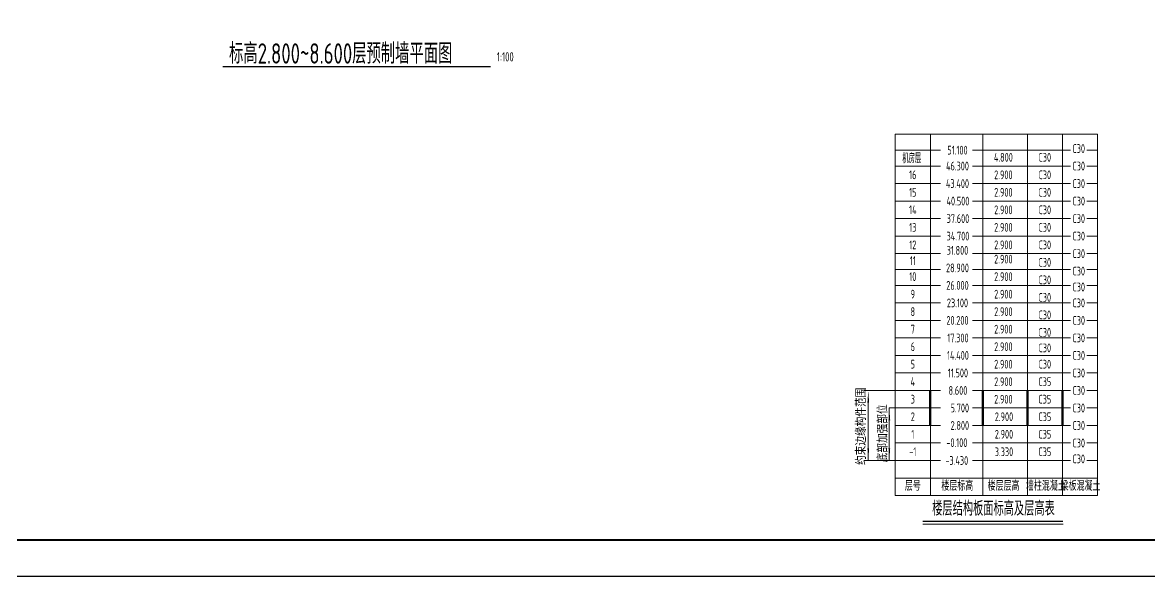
# Model space of a CAD drawing. Extents: x -85320 to 1679916, y -1321939 to 627.
# Drawn here: x 1046766 to 1085374, y -801779 to -782799 of the extents above; entities that cross this region are included whole.
import ezdxf
from ezdxf.enums import TextEntityAlignment as Align

# ---------------------------------------------------------------- set-up
doc = ezdxf.new("R2010")
doc.units = 0
doc.header["$LTSCALE"] = 1000
for name, color, linetype in [('BORDER', 7, 'Continuous'), ('TEXT', 7, 'Continuous'), ('THICK', 6, 'Continuous'), ('打印线框', 7, 'Continuous'), ('拉模', 7, 'Continuous'), ('立面', 7, 'Continuous')]:
    doc.layers.add(name, color=color, linetype=linetype)
doc.layers.add('tab', color=7, linetype='ByLayer', lineweight=18)
doc.styles.add('TSSD_CHINA', font='tssdeng.shx', dxfattribs={"width": 0.8, "bigfont": 'tssdchn.shx'})
doc.styles.add('TSSD_Rein', font='Tssdeng.shx', dxfattribs={"width": 0.7, "bigfont": 'hztxt.shx'})

# ---------------------------------------------------------------- blocks, each defined once
blk = doc.blocks.new('lalllalll000')
at = {"layer": 'tab'}
for p, q in [((27143, -469851), (27143, -458073)), ((28943, -469851), (28943, -458073)), ((30466, -470451), (30466, -458073)), ((31666, -469851), (31666, -458073)), ((27493, -458618), (25943, -458618)), ((27493, -458618), (25943, -458618)), ((27493, -458618), (25943, -458618)), ((27493, -458618), (25943, -458618)), ((31944, -458618), (28593, -458618)), ((31944, -458618), (28593, -458618)), ((28593, -458618), (31944, -458618)), ((31944, -458618), (28593, -458618)), ((32866, -458618), (32510, -458618)), ((32866, -458618), (32510, -458618)), ((32510, -458618), (32866, -458618)), ((32866, -458618), (32510, -458618)), ((27493, -459162), (25943, -459162)), ((27493, -459162), (25943, -459162)), ((27493, -459162), (25943, -459162)), ((31944, -459162), (28593, -459162)), ((31944, -459162), (28593, -459162)), ((31944, -459162), (28593, -459162)), ((32866, -459162), (32510, -459162)), ((32866, -459162), (32510, -459162)), ((32866, -459162), (32510, -459162)), ((27493, -459762), (25943, -459762)), ((31944, -459762), (28593, -459762)), ((32866, -459762), (32510, -459762)), ((27493, -460362), (25943, -460362)), ((31944, -460362), (28593, -460362)), ((32866, -460362), (32510, -460362)), ((27493, -460962), (25943, -460962)), ((31944, -460962), (28593, -460962)), ((32866, -460962), (32510, -460962)), ((27493, -461562), (25943, -461562)), ((27493, -461562), (25943, -461562)), ((31944, -461562), (28593, -461562)), ((32866, -461562), (32510, -461562)), ((27493, -462162), (25943, -462162)), ((27493, -462162), (25943, -462162)), ((31944, -462162), (28593, -462162)), ((28593, -462162), (31944, -462162)), ((32866, -462162), (32510, -462162)), ((32510, -462162), (32866, -462162)), ((27493, -462707), (25943, -462707)), ((31944, -462707), (28593, -462707)), ((32866, -462707), (32510, -462707)), ((27493, -463251), (25943, -463251)), ((27493, -463251), (25943, -463251)), ((31944, -463251), (28593, -463251)), ((31944, -463251), (28593, -463251)), ((32866, -463251), (32510, -463251)), ((32866, -463251), (32510, -463251)), ((27493, -463851), (25943, -463851)), ((31944, -463851), (28593, -463851)), ((32866, -463851), (32510, -463851)), ((27493, -464451), (25943, -464451)), ((31944, -464451), (28593, -464451)), ((32866, -464451), (32510, -464451)), ((27493, -465051), (25943, -465051)), ((31944, -465051), (28593, -465051)), ((32866, -465051), (32510, -465051)), ((27493, -465651), (25943, -465651)), ((31944, -465651), (28593, -465651)), ((32866, -465651), (32510, -465651)), ((27493, -466251), (25943, -466251)), ((27493, -466251), (25943, -466251)), ((31944, -466251), (28593, -466251)), ((32866, -466251), (32510, -466251)), ((25943, -466851), (24874, -466851)), ((27493, -466851), (25943, -466851)), ((28593, -466851), (31944, -466851)), ((32510, -466851), (32866, -466851)), ((25017, -467272), (25017, -469251)), ((25738, -467451), (25738, -469251)), ((25943, -467451), (25738, -467451)), ((27493, -467451), (25943, -467451)), ((31944, -467451), (28593, -467451)), ((32866, -467451), (32510, -467451)), ((27493, -468051), (25943, -468051)), ((31944, -468051), (28593, -468051)), ((32866, -468051), (32510, -468051)), ((27493, -468651), (25943, -468651)), ((27493, -468651), (25943, -468651)), ((30466, -468651), (28593, -468651)), ((31944, -468651), (30466, -468651)), ((32866, -468651), (32510, -468651)), ((25943, -469251), (24863, -469251)), ((25943, -469251), (27493, -469251)), ((28593, -469251), (30466, -469251)), ((30466, -469251), (31944, -469251)), ((32510, -469251), (32866, -469251))]:
    blk.add_line(p, q, dxfattribs=at)
blk.add_lwpolyline([(25943, -458073), (25943, -469851), (32866, -469851), (32866, -458073)], close=True, dxfattribs=at)
for points in [[(25017, -466851, 0, 60, 0), (25017, -467272, 60, 60, 0)], [(25738, -467451, 0, 60, 0), (25738, -467872, 60, 60, 0)], [(25017, -469251, 0, 60, 0), (25017, -468830, 60, 60, 0)], [(25738, -469251, 0, 60, 0), (25738, -468830, 60, 60, 0)]]:
    blk.add_lwpolyline(points, format="xyseb", dxfattribs=at)
for points in [[(27493, -469851), (25943, -469851)], [(25943, -470451), (27143, -470451), (27143, -469851), (28943, -469851), (28943, -470451), (30466, -470451), (30466, -469851), (31666, -469851), (31666, -470451), (32866, -470451), (32866, -469851), (25943, -469851), (25943, -470451), (32866, -470451)], [(31944, -469851), (28612, -469851)], [(32866, -469851), (32510, -469851)], [(26883, -471435), (31690, -471435)]]:
    blk.add_lwpolyline(points, dxfattribs=at)
at = {"layer": 'tab', "const_width": 50}
blk.add_lwpolyline([(26883, -471335), (31690, -471335)], dxfattribs=at)
at = {"layer": 'TEXT', "color": 7, "style": 'TSSD_CHINA', "width": 0.7}
for s, p in [('51.100', (28073, -458768)), ('46.300', (28073, -459312)), ('4.800', (29645, -459012)), ('2.900', (29645, -459612)), ('43.400', (28073, -459912)), ('2.900', (29645, -460212)), ('40.500', (28089, -460512)), ('2.900', (29645, -460812)), ('37.600', (28089, -461112)), ('2.900', (29645, -461412)), ('34.700', (28089, -461712)), ('2.900', (29645, -462012)), ('31.800', (28073, -462201)), ('28.900', (28073, -462801)), ('2.900', (29645, -462501)), ('2.900', (29645, -463101)), ('26.000', (28073, -463401)), ('2.900', (29645, -463701)), ('23.100', (28073, -464001)), ('2.900', (29645, -464301)), ('20.200', (28073, -464601)), ('2.900', (29645, -464901)), ('17.300', (28089, -465201)), ('2.900', (29645, -465501)), ('14.400', (28089, -465801)), ('2.900', (29645, -466101)), ('11.500', (28089, -466401)), ('8.600', (28089, -467001)), ('2.900', (29645, -466701)), ('2.900', (29645, -467301)), ('5.700', (28154, -467601)), ('2.800', (28154, -468201)), ('2.900', (29666, -467901)), ('2.900', (29666, -468501)), ('-0.100', (28052, -468789)), ('3.330', (29666, -469101)), ('-3.430', (28049, -469401)), ('层号', (26543, -470283)), ('楼层标高', (28067, -470283)), ('楼层层高', (29651, -470283)), ('墙柱混凝土', (31100, -470283)), ('梁板混凝土', (32290, -470283))]:
    blk.add_text(s, height=300, dxfattribs=at).set_placement(p, align=Align.CENTER)
at = {"layer": 'TEXT', "color": 30, "style": 'TSSD_CHINA', "width": 0.7}
for s, p in [('C30', (32227, -458712)), ('C30', (31065, -459012)), ('C30', (32227, -459312)), ('C30', (31065, -459612)), ('C30', (32227, -459912)), ('C30', (31065, -460212)), ('C30', (31065, -460812)), ('C30', (32227, -460512)), ('C30', (32227, -461112)), ('C30', (31065, -461412)), ('C30', (31065, -461412)), ('C30', (31065, -462012)), ('C30', (31065, -462012)), ('C30', (32227, -461712)), ('C30', (32227, -462312)), ('C30', (31065, -462612)), ('C30', (32227, -462912)), ('C30', (31065, -463212)), ('C30', (32227, -463456)), ('C30', (31065, -463812)), ('C30', (32227, -464001)), ('C30', (31065, -464412)), ('C30', (32227, -464601)), ('C30', (31065, -465012)), ('C30', (32227, -465201)), ('C30', (31065, -465543)), ('C30', (32227, -465801)), ('C30', (31065, -466101)), ('C30', (32227, -466401)), ('C35', (31065, -466701)), ('C30', (32227, -467001)), ('C35', (31065, -467301)), ('C30', (32227, -467601)), ('C35', (31065, -467901)), ('C30', (32227, -468201)), ('C35', (31065, -468501)), ('C30', (32227, -468801)), ('C35', (31065, -469101)), ('C30', (32227, -469345))]:
    blk.add_text(s, height=300, dxfattribs=at).set_placement(p, align=Align.CENTER)
at = {"layer": 'TEXT', "color": 210, "style": 'TSSD_CHINA', "width": 0.55}
blk.add_text('机房层', height=300, dxfattribs=at).set_placement((26508, -459059), align=Align.CENTER)
at = {"layer": 'TEXT', "color": 6, "style": 'TSSD_CHINA', "width": 0.7}
for s, p in [('16', (26543, -459612)), ('15', (26543, -460212)), ('14', (26543, -460812)), ('13', (26543, -461412)), ('12', (26543, -462012)), ('11', (26543, -462557)), ('10', (26543, -463101)), ('9', (26543, -463701)), ('8', (26543, -464301)), ('7', (26543, -464901)), ('6', (26543, -465501)), ('5', (26543, -466101)), ('4', (26543, -466701)), ('3', (26543, -467301)), ('2', (26543, -467901)), ('1', (26543, -468501)), ('-1', (26543, -469101))]:
    blk.add_text(s, height=300, dxfattribs=at).set_placement(p, align=Align.CENTER)
at = {"layer": 'TEXT', "style": 'TSSD_Rein', "width": 0.7}
for s, p in [('约束边缘构件范围', (24940, -468080)), ('底部加强部位', (25679, -468319))]:
    blk.add_text(s, height=350, rotation=90, dxfattribs=at).set_placement(p, align=Align.CENTER)
at = {"layer": 'TEXT', "color": 7, "style": 'TSSD_Rein', "width": 0.7}
blk.add_text('楼层结构板面标高及层高表', height=500, dxfattribs=at).set_placement((27207, -471141))
blk = doc.blocks.new('图框1')
at = {"layer": 'BORDER', "const_width": 50}
blk.add_lwpolyline([(1377779, -823089), (1377779, -783089), (1433679, -783089), (1433679, -823089)], close=True, dxfattribs=at)

msp = doc.modelspace()

# ---------------------------------------------------------------- linework, layer by layer
at = {"layer": 'tab', "color": 4, "const_width": 80}
for points in [[(1077866.547, -796605.876), (1077866.547, -795405.876)], [(1079666.547, -796605.876), (1079666.547, -795405.876)], [(1081189.938, -796605.876), (1081189.938, -795405.876)], [(1082389.938, -796605.876), (1082389.938, -795405.876)]]:
    msp.add_lwpolyline(points, dxfattribs=at)
at = {"layer": 'THICK', "const_width": 40}
msp.add_lwpolyline([(1053617.669, -784309.842), (1062808.541, -784309.842)], dxfattribs=at)
at = {"layer": '打印线框', "color": 1}
msp.add_lwpolyline([(1023539.778, -801778.774), (1023539.778, -749243.421), (1097839.778, -749243.421), (1097839.778, -801778.774)], close=True, dxfattribs=at)

# ---------------------------------------------------------------- block references
at = {"layer": '拉模', "color": 3, "xscale": 1.250841750841755, "yscale": 1.250841750841755, "zscale": 1.250841750841755}
msp.add_blockref('图框1', (-696716.55, 229025.771), dxfattribs=at)
at = {"layer": '立面', "color": 0, "linetype": 'ByBlock'}
msp.add_blockref('lalllalll000', (1050723.775, -328554.84), dxfattribs=at)

# ---------------------------------------------------------------- texts
at = {"layer": 'TEXT', "color": 6, "style": 'TSSD_Rein', "width": 0.7}
msp.add_text('标高2.800~8.600层预制墙平面图', height=700, dxfattribs=at).set_placement((1053842.292, -784209.676))
at = {"layer": 'TEXT', "style": 'TSSD_Rein', "width": 0.7}
msp.add_text('1:100', height=320, dxfattribs=at).set_placement((1063016.888, -784135.171))

doc.saveas('drawing.dxf')
